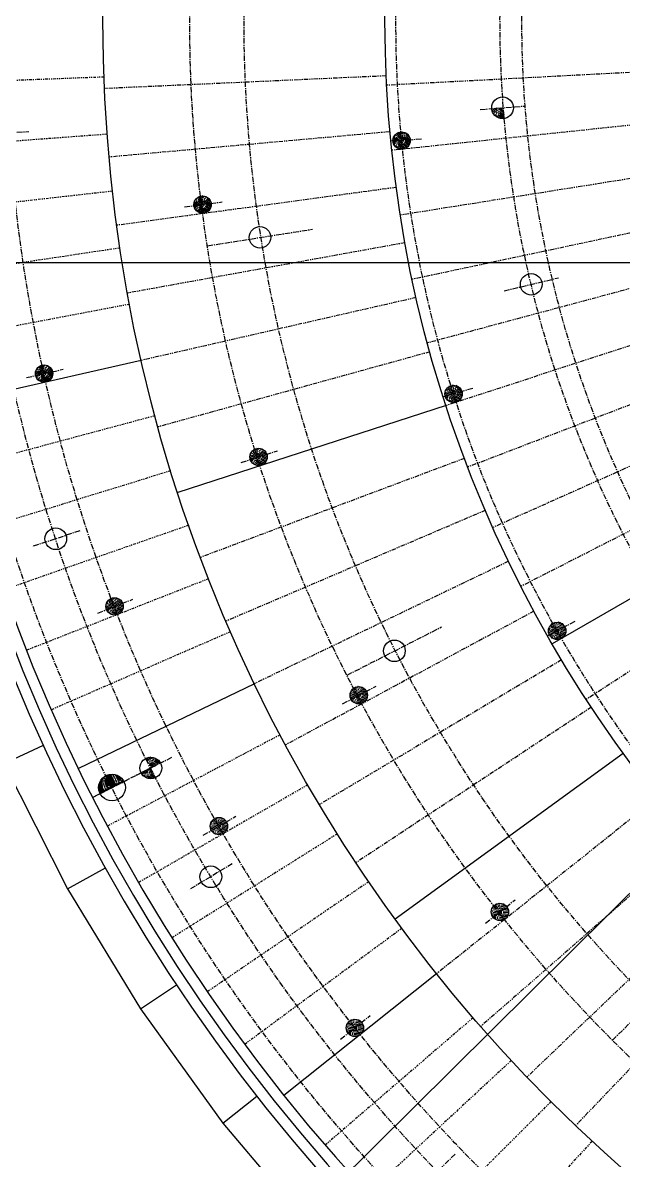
# Model space of a CAD drawing. Header units: inches. Extents: x 8 to 1207, y 9 to 860.
# Drawn here: x 197.2 to 252.5, y 182.4 to 287.2 of the extents above; entities that cross this region are included whole.
import ezdxf

# ---------------------------------------------------------------- set-up
doc = ezdxf.new("R2010")
doc.units = ezdxf.units.IN
doc.header["$MEASUREMENT"] = 0
doc.linetypes.add('LICENT1', pattern=[0.59, 0.5, -0.03, 0.03, -0.03])
doc.linetypes.add('LIDIVIDE', pattern=[0.65, 0.4, -0.05, 0.05, -0.05, 0.05, -0.05])
for name, color, linetype in [('1', 2, 'Continuous'), ('2', 1, 'Continuous'), ('3', 3, 'LICENT1')]:
    doc.layers.add(name, color=color, linetype=linetype)

msp = doc.modelspace()

# ---------------------------------------------------------------- linework, layer by layer
at = {"layer": '1', "linetype": 'LIDIVIDE', "ltscale": 0.6}
for p, q in [((204.66, 282.2), (186.67, 281.52)), ((204.95, 276.93), (187, 275.59)), ((205.44, 271.68), (187.56, 269.67)), ((206.13, 266.45), (188.33, 263.77)), ((207.02, 261.26), (189.33, 257.91)), ((209.36, 250.98), (191.98, 246.32)), ((210.82, 245.91), (193.62, 240.6)), ((212.47, 240.9), (195.48, 234.95)), ((214.3, 235.96), (197.55, 229.38)), ((216.32, 231.08), (199.82, 223.89)), ((220.9, 221.58), (204.98, 213.17)), ((223.45, 216.97), (207.86, 207.97)), ((226.17, 212.45), (210.93, 202.88)), ((229.06, 208.04), (214.19, 197.9)), ((232.11, 203.74), (217.63, 193.05)), ((238.68, 195.5), (225.04, 183.76)), ((242.2, 191.56), (229, 179.32)), ((245.86, 187.77), (233.13, 175.04)), ((249.65, 184.11), (237.41, 170.91))]:
    msp.add_line(p, q, dxfattribs=at)
at = {"layer": '1', "linetype": 'LIDIVIDE'}
for p, q in [((230.67, 282.31), (204.7, 281.14)), ((256.68, 282.81), (230.72, 281.45)), ((257.05, 278.17), (231.19, 275.45)), ((231.02, 277.16), (205.13, 274.83)), ((257.65, 273.55), (231.97, 269.48)), ((231.6, 272.03), (205.83, 268.54)), ((258.5, 268.96), (233.07, 263.56)), ((232.41, 266.93), (206.82, 262.29)), ((259.59, 264.43), (234.48, 257.7)), ((233.44, 261.88), (208.09, 256.09)), ((260.91, 259.97), (236.19, 251.93)), ((234.7, 256.87), (209.64, 249.96)), ((262.47, 255.57), (238.2, 246.26)), ((264.25, 251.27), (240.5, 240.69)), ((237.89, 247.06), (213.55, 237.93)), ((266.26, 247.06), (243.09, 235.26)), ((239.81, 242.27), (215.9, 232.05)), ((270.92, 239), (249.11, 224.84)), ((241.95, 237.57), (218.52, 226.29)), ((244.29, 232.97), (221.39, 220.65)), ((246.84, 228.49), (224.52, 215.15)), ((249.58, 224.12), (227.88, 209.79)), ((255.65, 215.77), (235.32, 199.56)), ((258.95, 211.81), (239.38, 194.7)), ((262.44, 208), (243.64, 190.03)), ((266.09, 204.35), (248.12, 185.55))]:
    msp.add_line(p, q, dxfattribs=at)
at = {"layer": '1', "linetype": 'LICENT1'}
for p, q in [((241.32, 278.37), (240.41, 279.19)), ((241.5, 278.38), (240.48, 279.3)), ((241.08, 278.42), (240.48, 278.96)), ((241.5, 278.55), (240.65, 279.31)), ((241.48, 278.73), (240.82, 279.33)), ((241.47, 278.91), (240.99, 279.34)), ((241.45, 279.09), (241.16, 279.35)), ((241.44, 279.27), (241.34, 279.37)), ((231.97, 276.34), (231.42, 276.78)), ((232.1, 276.4), (231.5, 276.88)), ((232.08, 276.57), (231.59, 276.97)), ((232.06, 276.74), (231.7, 277.04)), ((232.05, 276.92), (231.82, 277.1)), ((232.03, 277.09), (231.97, 277.14)), ((232.88, 276.4), (232.03, 277.09)), ((232.7, 276.39), (232.05, 276.92)), ((232.86, 276.59), (232.17, 277.14)), ((232.69, 276.88), (232.49, 277.04)), ((231.42, 276.3), (231.29, 276.4)), ((232.15, 275.55), (231.3, 276.24)), ((231.6, 276.31), (231.32, 276.54)), ((231.79, 276.33), (231.36, 276.67)), ((231.93, 275.56), (231.36, 276.03)), ((232.17, 275.7), (231.42, 276.3)), ((232.15, 275.87), (231.6, 276.31)), ((232.13, 276.05), (231.79, 276.33)), ((232.11, 276.22), (231.97, 276.34)), ((232.52, 276.38), (232.06, 276.74)), ((232.33, 276.36), (232.08, 276.57)), ((232.15, 276.35), (232.1, 276.4)), ((232.66, 275.78), (232.11, 276.22)), ((232.56, 275.7), (232.13, 276.05)), ((232.74, 275.88), (232.15, 276.35)), ((232.45, 275.63), (232.15, 275.87)), ((232.8, 275.98), (232.33, 276.36)), ((232.85, 276.1), (232.52, 276.38)), ((232.89, 276.24), (232.7, 276.39)), ((232.89, 276.4), (232.88, 276.4)), ((232.31, 275.58), (232.17, 275.7)), ((213.21, 270.38), (212.96, 270.58)), ((213.38, 270.4), (212.99, 270.71)), ((213.56, 270.43), (213.04, 270.83)), ((213.73, 270.45), (213.11, 270.93)), ((213.73, 270.61), (213.19, 271.03)), ((213.71, 270.79), (213.29, 271.11)), ((213.68, 270.96), (213.41, 271.18)), ((213.66, 271.14), (213.55, 271.23)), ((214.43, 270.54), (213.66, 271.14)), ((214.26, 270.52), (213.68, 270.96)), ((214.08, 270.5), (213.71, 270.79)), ((214.53, 270.63), (213.72, 271.25)), ((213.91, 270.47), (213.73, 270.61)), ((214.44, 270.85), (213.96, 271.22)), ((214.5, 270.18), (214.08, 270.5)), ((214.53, 270.31), (214.26, 270.52)), ((214.55, 270.45), (214.43, 270.54)), ((213.03, 270.36), (212.95, 270.42)), ((213.75, 269.65), (212.97, 270.25)), ((213.84, 269.74), (213.03, 270.36)), ((213.48, 269.7), (213.09, 270)), ((213.82, 269.91), (213.21, 270.38)), ((213.79, 270.09), (213.38, 270.4)), ((213.77, 270.26), (213.56, 270.43)), ((213.75, 270.44), (213.73, 270.45)), ((214.38, 269.96), (213.75, 270.44)), ((214.29, 269.86), (213.77, 270.26)), ((214.19, 269.78), (213.79, 270.09)), ((214.07, 269.72), (213.82, 269.91)), ((213.92, 269.67), (213.84, 269.74)), ((214.44, 270.06), (213.91, 270.47)), ((198.61, 254.75), (198.34, 254.92)), ((198.44, 254.71), (198.35, 254.77)), ((198.78, 254.79), (198.36, 255.05)), ((198.96, 254.83), (198.4, 255.18)), ((199.13, 254.87), (198.46, 255.29)), ((199.11, 255.03), (198.53, 255.39)), ((199.07, 255.2), (198.62, 255.48)), ((199.03, 255.37), (198.73, 255.56)), ((199.22, 254.51), (198.78, 254.79)), ((198.99, 255.54), (198.87, 255.62)), ((199.18, 254.69), (198.96, 254.83)), ((199.82, 255.03), (198.99, 255.54)), ((199.65, 254.99), (199.03, 255.37)), ((199.9, 255.12), (199.04, 255.66)), ((199.47, 254.95), (199.07, 255.2)), ((199.3, 254.91), (199.11, 255.03)), ((199.15, 254.86), (199.13, 254.87)), ((199.82, 254.44), (199.15, 254.86)), ((199.79, 255.34), (199.28, 255.66)), ((199.87, 254.55), (199.3, 254.91)), ((199.92, 254.67), (199.47, 254.95)), ((199.94, 254.8), (199.65, 254.99)), ((199.94, 254.95), (199.82, 255.03)), ((199.22, 254.07), (198.39, 254.59)), ((199.3, 254.17), (198.44, 254.71)), ((198.95, 254.09), (198.53, 254.36)), ((199.26, 254.34), (198.61, 254.75)), ((199.74, 254.34), (199.18, 254.69)), ((199.65, 254.25), (199.22, 254.51)), ((199.53, 254.17), (199.26, 254.34)), ((199.39, 254.11), (199.3, 254.17)), ((236.67, 253.72), (236.6, 253.75)), ((237.65, 253.22), (236.67, 253.72)), ((237.58, 253.39), (236.79, 253.79)), ((237.35, 253.65), (237.13, 253.76)), ((236.41, 252.86), (236.08, 253.03)), ((236.24, 252.81), (236.09, 252.89)), ((236.59, 252.92), (236.1, 253.16)), ((237.11, 252.23), (236.13, 252.73)), ((236.77, 252.97), (236.14, 253.29)), ((236.88, 253.05), (236.19, 253.4)), ((237.09, 252.38), (236.24, 252.81)), ((236.83, 253.22), (236.26, 253.5)), ((236.77, 253.38), (236.35, 253.6)), ((237.04, 252.55), (236.41, 252.86)), ((236.72, 253.55), (236.46, 253.68)), ((236.99, 252.71), (236.59, 252.92)), ((237.47, 253.17), (236.72, 253.55)), ((237.29, 253.12), (236.77, 253.38)), ((236.93, 252.88), (236.77, 252.97)), ((237.12, 253.07), (236.83, 253.22)), ((236.94, 253.02), (236.88, 253.05)), ((237.55, 252.56), (236.93, 252.88)), ((237.61, 252.67), (236.94, 253.02)), ((237.48, 252.46), (236.99, 252.71)), ((237.66, 252.79), (237.12, 253.07)), ((237.68, 252.92), (237.29, 253.12)), ((237.68, 253.06), (237.47, 253.17)), ((237.66, 253.21), (237.65, 253.22)), ((236.89, 252.2), (236.23, 252.54)), ((237.38, 252.37), (237.04, 252.55)), ((237.26, 252.29), (237.09, 252.38)), ((218.73, 247.13), (218.15, 247.43)), ((218.9, 247.19), (218.2, 247.55)), ((218.86, 247.35), (218.26, 247.66)), ((218.81, 247.51), (218.34, 247.75)), ((218.76, 247.68), (218.45, 247.84)), ((218.71, 247.85), (218.57, 247.92)), ((219.57, 247.4), (218.71, 247.85)), ((219.65, 247.5), (218.74, 247.97)), ((219.4, 247.35), (218.76, 247.68)), ((219.23, 247.29), (218.81, 247.51)), ((219.52, 247.71), (218.98, 247.99)), ((218.39, 247.03), (218.11, 247.17)), ((218.56, 247.08), (218.12, 247.31)), ((218.22, 246.97), (218.13, 247.02)), ((219.05, 246.4), (218.19, 246.85)), ((219.13, 246.51), (218.22, 246.97)), ((218.78, 246.4), (218.34, 246.63)), ((219.07, 246.67), (218.39, 247.03)), ((219.02, 246.84), (218.56, 247.08)), ((218.97, 247.01), (218.73, 247.13)), ((219.07, 247.24), (218.86, 247.35)), ((218.91, 247.18), (218.9, 247.19)), ((219.62, 246.81), (218.91, 247.18)), ((219.55, 246.71), (218.97, 247.01)), ((219.46, 246.61), (219.02, 246.84)), ((219.67, 246.93), (219.07, 247.24)), ((219.36, 246.53), (219.07, 246.67)), ((219.22, 246.45), (219.13, 246.51)), ((219.7, 247.05), (219.23, 247.29)), ((219.71, 247.19), (219.4, 247.35)), ((219.7, 247.34), (219.57, 247.4)), ((205.58, 233.56), (204.96, 233.84)), ((205.52, 233.73), (205.03, 233.94)), ((205.45, 233.89), (205.13, 234.03)), ((205.39, 234.06), (205.25, 234.12)), ((206.28, 233.67), (205.39, 234.06)), ((206.35, 233.77), (205.41, 234.18)), ((206.12, 233.6), (205.45, 233.89)), ((206.21, 233.97), (205.65, 234.21)), ((205.29, 233.28), (204.84, 233.48)), ((205.13, 233.21), (204.84, 233.34)), ((205.46, 233.34), (204.86, 233.61)), ((204.97, 233.15), (204.87, 233.19)), ((205.62, 233.41), (204.9, 233.72)), ((205.83, 232.64), (204.94, 233.03)), ((205.9, 232.74), (204.97, 233.15)), ((205.56, 232.62), (205.1, 232.82)), ((205.83, 232.91), (205.13, 233.21)), ((205.77, 233.07), (205.29, 233.28)), ((205.71, 233.24), (205.46, 233.34)), ((205.95, 233.54), (205.52, 233.73)), ((205.79, 233.47), (205.58, 233.56)), ((205.64, 233.4), (205.62, 233.41)), ((206.37, 233.08), (205.64, 233.4)), ((206.31, 232.97), (205.71, 233.24)), ((206.23, 232.87), (205.77, 233.07)), ((206.41, 233.2), (205.79, 233.47)), ((206.13, 232.78), (205.83, 232.91)), ((206.43, 233.33), (205.95, 233.54)), ((206.44, 233.46), (206.12, 233.6)), ((206.41, 233.61), (206.28, 233.67)), ((206, 232.7), (205.9, 232.74)), ((246.15, 231.66), (245.87, 231.74)), ((246.07, 231.81), (246, 231.83)), ((247.13, 231.53), (246.07, 231.81)), ((247.03, 231.69), (246.17, 231.92)), ((246.75, 231.89), (246.51, 231.95)), ((246.15, 231.01), (245.63, 231.16)), ((246.32, 231.1), (245.64, 231.28)), ((245.99, 230.93), (245.64, 231.02)), ((246.41, 231.2), (245.66, 231.4)), ((245.83, 230.84), (245.67, 230.88)), ((246.32, 231.36), (245.71, 231.52)), ((246.8, 230.45), (245.75, 230.74)), ((246.24, 231.51), (245.78, 231.63)), ((246.76, 230.59), (245.83, 230.84)), ((246.67, 230.75), (245.99, 230.93)), ((246.96, 231.44), (246.15, 231.66)), ((246.58, 230.9), (246.15, 231.01)), ((246.8, 231.36), (246.24, 231.51)), ((246.64, 231.27), (246.32, 231.36)), ((246.5, 231.05), (246.32, 231.1)), ((246.48, 231.19), (246.41, 231.2)), ((247.21, 230.99), (246.48, 231.19)), ((247.17, 230.87), (246.5, 231.05)), ((247.12, 230.76), (246.58, 230.9)), ((247.22, 231.12), (246.64, 231.27)), ((247.04, 230.65), (246.67, 230.75)), ((247.22, 231.25), (246.8, 231.36)), ((247.19, 231.38), (246.96, 231.44)), ((247.14, 231.53), (247.13, 231.53)), ((246.6, 230.38), (245.89, 230.57)), ((246.94, 230.55), (246.76, 230.59)), ((228.13, 225.22), (227.38, 225.45)), ((228.07, 225.37), (227.42, 225.57)), ((227.99, 225.52), (227.48, 225.68)), ((227.91, 225.68), (227.57, 225.78)), ((227.83, 225.83), (227.68, 225.88)), ((228.76, 225.55), (227.83, 225.83)), ((228.81, 225.66), (227.84, 225.96)), ((228.6, 225.47), (227.91, 225.68)), ((228.44, 225.38), (227.99, 225.52)), ((228.65, 225.84), (228.07, 226.02)), ((228.93, 225.37), (228.6, 225.47)), ((228.89, 225.51), (228.76, 225.55)), ((227.82, 225.05), (227.34, 225.2)), ((227.98, 225.14), (227.35, 225.33)), ((227.66, 224.97), (227.36, 225.06)), ((227.51, 224.89), (227.41, 224.92)), ((228.42, 224.48), (227.49, 224.76)), ((228.48, 224.59), (227.51, 224.89)), ((228.4, 224.74), (227.66, 224.97)), ((228.16, 224.42), (227.68, 224.57)), ((228.31, 224.9), (227.82, 225.05)), ((228.23, 225.06), (227.98, 225.14)), ((228.29, 225.3), (228.07, 225.37)), ((228.15, 225.21), (228.13, 225.22)), ((228.91, 224.98), (228.15, 225.21)), ((228.86, 224.86), (228.23, 225.06)), ((228.93, 225.1), (228.29, 225.3)), ((228.79, 224.75), (228.31, 224.9)), ((228.7, 224.65), (228.4, 224.74)), ((228.94, 225.23), (228.44, 225.38)), ((228.58, 224.56), (228.48, 224.59)), ((209.54, 218.8), (208.55, 219.42)), ((209.41, 218.74), (208.62, 219.23)), ((209.67, 218.87), (208.7, 219.48)), ((209.8, 218.93), (208.88, 219.51)), ((209.8, 219.08), (209.12, 219.51)), ((209, 217.52), (208.1, 218.08)), ((209.19, 217.54), (208.23, 218.15)), ((209.35, 217.59), (208.37, 218.21)), ((209.38, 217.72), (208.5, 218.28)), ((209.27, 217.94), (208.63, 218.34)), ((209.28, 218.67), (208.72, 219.02)), ((209.16, 218.15), (208.76, 218.41)), ((209.15, 218.61), (208.83, 218.8)), ((209.05, 218.37), (208.89, 218.47)), ((209.02, 218.54), (208.94, 218.59)), ((204.18, 216.79), (204.97, 217.58)), ((204.18, 216.67), (205.01, 217.5)), ((204.19, 216.55), (205.05, 217.42)), ((204.2, 216.93), (204.93, 217.66)), ((204.21, 216.45), (205.1, 217.33)), ((204.24, 217.1), (204.89, 217.75)), ((204.24, 216.35), (205.14, 217.25)), ((204.27, 216.26), (205.18, 217.17)), ((204.31, 216.17), (205.22, 217.09)), ((204.34, 217.32), (204.8, 217.78)), ((204.89, 217.75), (205.03, 217.88)), ((204.93, 217.66), (205.19, 217.92)), ((204.97, 217.58), (205.33, 217.94)), ((205.01, 217.5), (205.46, 217.94)), ((205.05, 217.42), (205.57, 217.93)), ((205.1, 217.33), (205.67, 217.91)), ((205.14, 217.25), (205.77, 217.88)), ((205.18, 217.17), (205.86, 217.85)), ((205.22, 217.09), (205.95, 217.81)), ((205.26, 217), (206.03, 217.77)), ((205.3, 216.92), (206.1, 217.72)), ((205.34, 216.84), (206.17, 217.67)), ((205.38, 216.76), (206.24, 217.61)), ((205.53, 216.78), (206.3, 217.55)), ((205.78, 216.91), (206.36, 217.48)), ((206.03, 217.03), (206.41, 217.41)), ((206.28, 217.16), (206.46, 217.34)), ((208.7, 217.56), (208.23, 217.85)), ((204.54, 216.28), (205.26, 217)), ((204.79, 216.4), (205.3, 216.92)), ((205.03, 216.53), (205.34, 216.84)), ((205.28, 216.66), (205.38, 216.76)), ((215.91, 213.62), (214.92, 213.89)), ((215.74, 213.8), (215.15, 213.96)), ((215.09, 213.07), (214.46, 213.24)), ((214.94, 212.98), (214.46, 213.11)), ((215.24, 213.16), (214.48, 213.36)), ((214.78, 212.89), (214.48, 212.97)), ((215.18, 213.3), (214.52, 213.48)), ((214.63, 212.8), (214.53, 212.83)), ((215.09, 213.46), (214.58, 213.59)), ((215, 213.61), (214.66, 213.7)), ((214.92, 213.76), (214.77, 213.8)), ((215.53, 212.69), (214.78, 212.89)), ((215.86, 213.51), (214.92, 213.76)), ((215.44, 212.85), (214.94, 212.98)), ((215.7, 213.42), (215, 213.61)), ((215.55, 213.33), (215.09, 213.46)), ((215.35, 213), (215.09, 213.07)), ((215.4, 213.24), (215.18, 213.3)), ((215.26, 213.15), (215.24, 213.16)), ((216.03, 212.95), (215.26, 213.15)), ((215.98, 212.83), (215.35, 213)), ((216.05, 213.07), (215.4, 213.24)), ((215.92, 212.72), (215.44, 212.85)), ((216.06, 213.2), (215.55, 213.33)), ((216.04, 213.33), (215.7, 213.42)), ((215.99, 213.47), (215.86, 213.51)), ((215.56, 212.42), (214.62, 212.68)), ((215.61, 212.54), (214.63, 212.8)), ((215.3, 212.36), (214.82, 212.49)), ((215.83, 212.61), (215.53, 212.69)), ((215.72, 212.51), (215.61, 212.54)), ((240.94, 205.53), (240.42, 205.59)), ((240.84, 205.67), (240.49, 205.71)), ((240.73, 205.8), (240.58, 205.82)), ((241.73, 205.81), (240.72, 205.93)), ((241.7, 205.69), (240.73, 205.8)), ((241.56, 205.58), (240.84, 205.67)), ((241.54, 205.96), (240.94, 206.03)), ((241.42, 205.47), (240.94, 205.53)), ((241.9, 205.54), (241.56, 205.58)), ((241.84, 205.67), (241.7, 205.69)), ((241, 205.14), (240.35, 205.22)), ((241.14, 205.25), (240.36, 205.34)), ((240.86, 205.03), (240.37, 205.09)), ((241.05, 205.39), (240.38, 205.47)), ((240.72, 204.92), (240.41, 204.96)), ((240.59, 204.81), (240.48, 204.83)), ((241.6, 204.69), (240.59, 204.81)), ((241.56, 204.57), (240.59, 204.69)), ((241.49, 204.83), (240.72, 204.92)), ((241.31, 204.48), (240.81, 204.54)), ((241.38, 204.97), (240.86, 205.03)), ((241.27, 205.11), (241, 205.14)), ((241.28, 205.36), (241.05, 205.39)), ((241.16, 205.25), (241.14, 205.25)), ((241.94, 205.16), (241.16, 205.25)), ((241.92, 205.03), (241.27, 205.11)), ((241.95, 205.28), (241.28, 205.36)), ((241.87, 204.91), (241.38, 204.97)), ((241.94, 205.41), (241.42, 205.47)), ((241.8, 204.8), (241.49, 204.83)), ((241.7, 204.68), (241.6, 204.69)), ((227.47, 194.98), (227.12, 195.01)), ((227.36, 195.11), (227.21, 195.13)), ((228.36, 195.13), (227.35, 195.24)), ((228.33, 195), (227.36, 195.11)), ((228.17, 195.27), (227.57, 195.34)), ((228.47, 194.99), (228.33, 195)), ((227.78, 194.56), (226.99, 194.65)), ((227.64, 194.45), (226.99, 194.53)), ((227.69, 194.7), (227.01, 194.78)), ((227.5, 194.34), (227.01, 194.4)), ((227.58, 194.84), (227.05, 194.9)), ((227.36, 194.23), (227.05, 194.27)), ((227.22, 194.12), (227.12, 194.13)), ((228.23, 194.01), (227.22, 194.12)), ((228.2, 193.89), (227.23, 194)), ((228.12, 194.15), (227.36, 194.23)), ((228.19, 194.89), (227.47, 194.98)), ((228.01, 194.29), (227.5, 194.34)), ((228.05, 194.78), (227.58, 194.84)), ((227.9, 194.42), (227.64, 194.45)), ((227.91, 194.67), (227.69, 194.7)), ((227.79, 194.56), (227.78, 194.56)), ((228.58, 194.47), (227.79, 194.56)), ((228.55, 194.35), (227.9, 194.42)), ((228.59, 194.6), (227.91, 194.67)), ((228.51, 194.23), (228.01, 194.29)), ((228.57, 194.73), (228.05, 194.78)), ((228.44, 194.11), (228.12, 194.15)), ((228.53, 194.86), (228.19, 194.89)), ((228.34, 194), (228.23, 194.01)), ((227.95, 193.79), (227.45, 193.85))]:
    msp.add_line(p, q, dxfattribs=at)
at = {"layer": '1', "linetype": 'Continuous'}
for p, q in [((192.53, 265.11), (342.56, 265.11)), ((284.71, 238.28), (201.3, 155.59))]:
    msp.add_line(p, q, dxfattribs=at)
at = {"layer": '2', "linetype": 'Continuous'}
for p, q in [((208.09, 256.09), (190.54, 252.09)), ((236.19, 251.93), (211.46, 243.9)), ((268.48, 242.97), (245.97, 229.97)), ((218.52, 226.29), (202.3, 218.48)), ((195.46, 218.95), (199.1, 220.61)), ((252.52, 219.87), (231.49, 204.59)), ((195.46, 218.95), (201.3, 207.39)), ((201.3, 207.39), (204.79, 209.33)), ((201.3, 207.39), (208.02, 196.31)), ((235.32, 199.56), (221.25, 188.33)), ((208.02, 196.31), (211.36, 198.52)), ((208.02, 196.31), (215.6, 185.8)), ((215.6, 185.8), (218.75, 188.27)), ((215.6, 185.8), (223.98, 175.92))]:
    msp.add_line(p, q, dxfattribs=at)
for centre, radius in [((345.56, 287.47), 141), ((345.56, 287.47), 115), ((241.4, 279.37), 1), ((232.09, 276.35), 0.8), ((213.75, 270.45), 0.8), ((219.04, 267.43), 0.995), ((244.04, 263.1), 0.995), ((199.14, 254.87), 0.8), ((236.88, 253), 0.8), ((218.91, 247.19), 0.8), ((200.22, 239.65), 1), ((205.64, 233.41), 0.8), ((246.43, 231.16), 0.8), ((231.43, 229.32), 0.995), ((228.14, 225.22), 0.8), ((208.98, 218.52), 1), ((205.4, 216.72), 1.23), ((215.26, 213.16), 0.8), ((214.51, 208.5), 1), ((241.15, 205.26), 0.8), ((227.79, 194.57), 0.8)]:
    msp.add_circle(centre, radius, dxfattribs=at)
for radius, start, end in [(160, 359.4987, 178.0301), (159, 358.0177, 178.0177), (161, 179.2882, 358.0423), (160, 179.2838, 358.0301), (159, 179.2793, 358.0177)]:
    msp.add_arc((345.56, 287.47), radius, start, end, dxfattribs=at)
at = {"layer": '3'}
for p, q in [((239.32, 279.21), (243.42, 279.53)), ((194.25, 276.93), (197.73, 277.19)), ((233.93, 276.48), (231.1, 276.28)), ((212.08, 270.24), (215.54, 270.69)), ((214.21, 266.65), (223.87, 268.18)), ((241.55, 262.5), (246.54, 263.7)), ((197.51, 254.5), (200.91, 255.27)), ((238.65, 253.51), (235.93, 252.73)), ((217.31, 246.68), (220.64, 247.74)), ((202.42, 240.37), (198.03, 238.93)), ((204.08, 232.8), (207.32, 234.07)), ((248.05, 232.02), (245.55, 230.69)), ((227.07, 227.08), (235.78, 231.52)), ((226.66, 224.44), (229.74, 226.07)), ((210.89, 219.48), (207.69, 217.87)), ((208.98, 218.52), (203.62, 215.81)), ((203.62, 215.81), (206.98, 217.51)), ((213.8, 212.32), (216.82, 214.07)), ((216.49, 209.7), (212.54, 207.32)), ((239.83, 204.22), (242.57, 206.38)), ((251.53, 193.42), (258.44, 200.33)), ((226.47, 193.53), (229.2, 195.7)), ((237.03, 182.93), (233.71, 179.72))]:
    msp.add_line(p, q, dxfattribs=at)
for centre, radius in [((345.56, 287.47), 157), ((345.56, 287.47), 153), ((345.56, 287.47), 150), ((345.56, 287.47), 133), ((345.57, 287.46), 128), ((345.56, 287.47), 114), ((345.56, 287.47), 104.4), ((345.57, 287.47), 102.4)]:
    msp.add_circle(centre, radius, dxfattribs=at)

doc.saveas('drawing.dxf')
